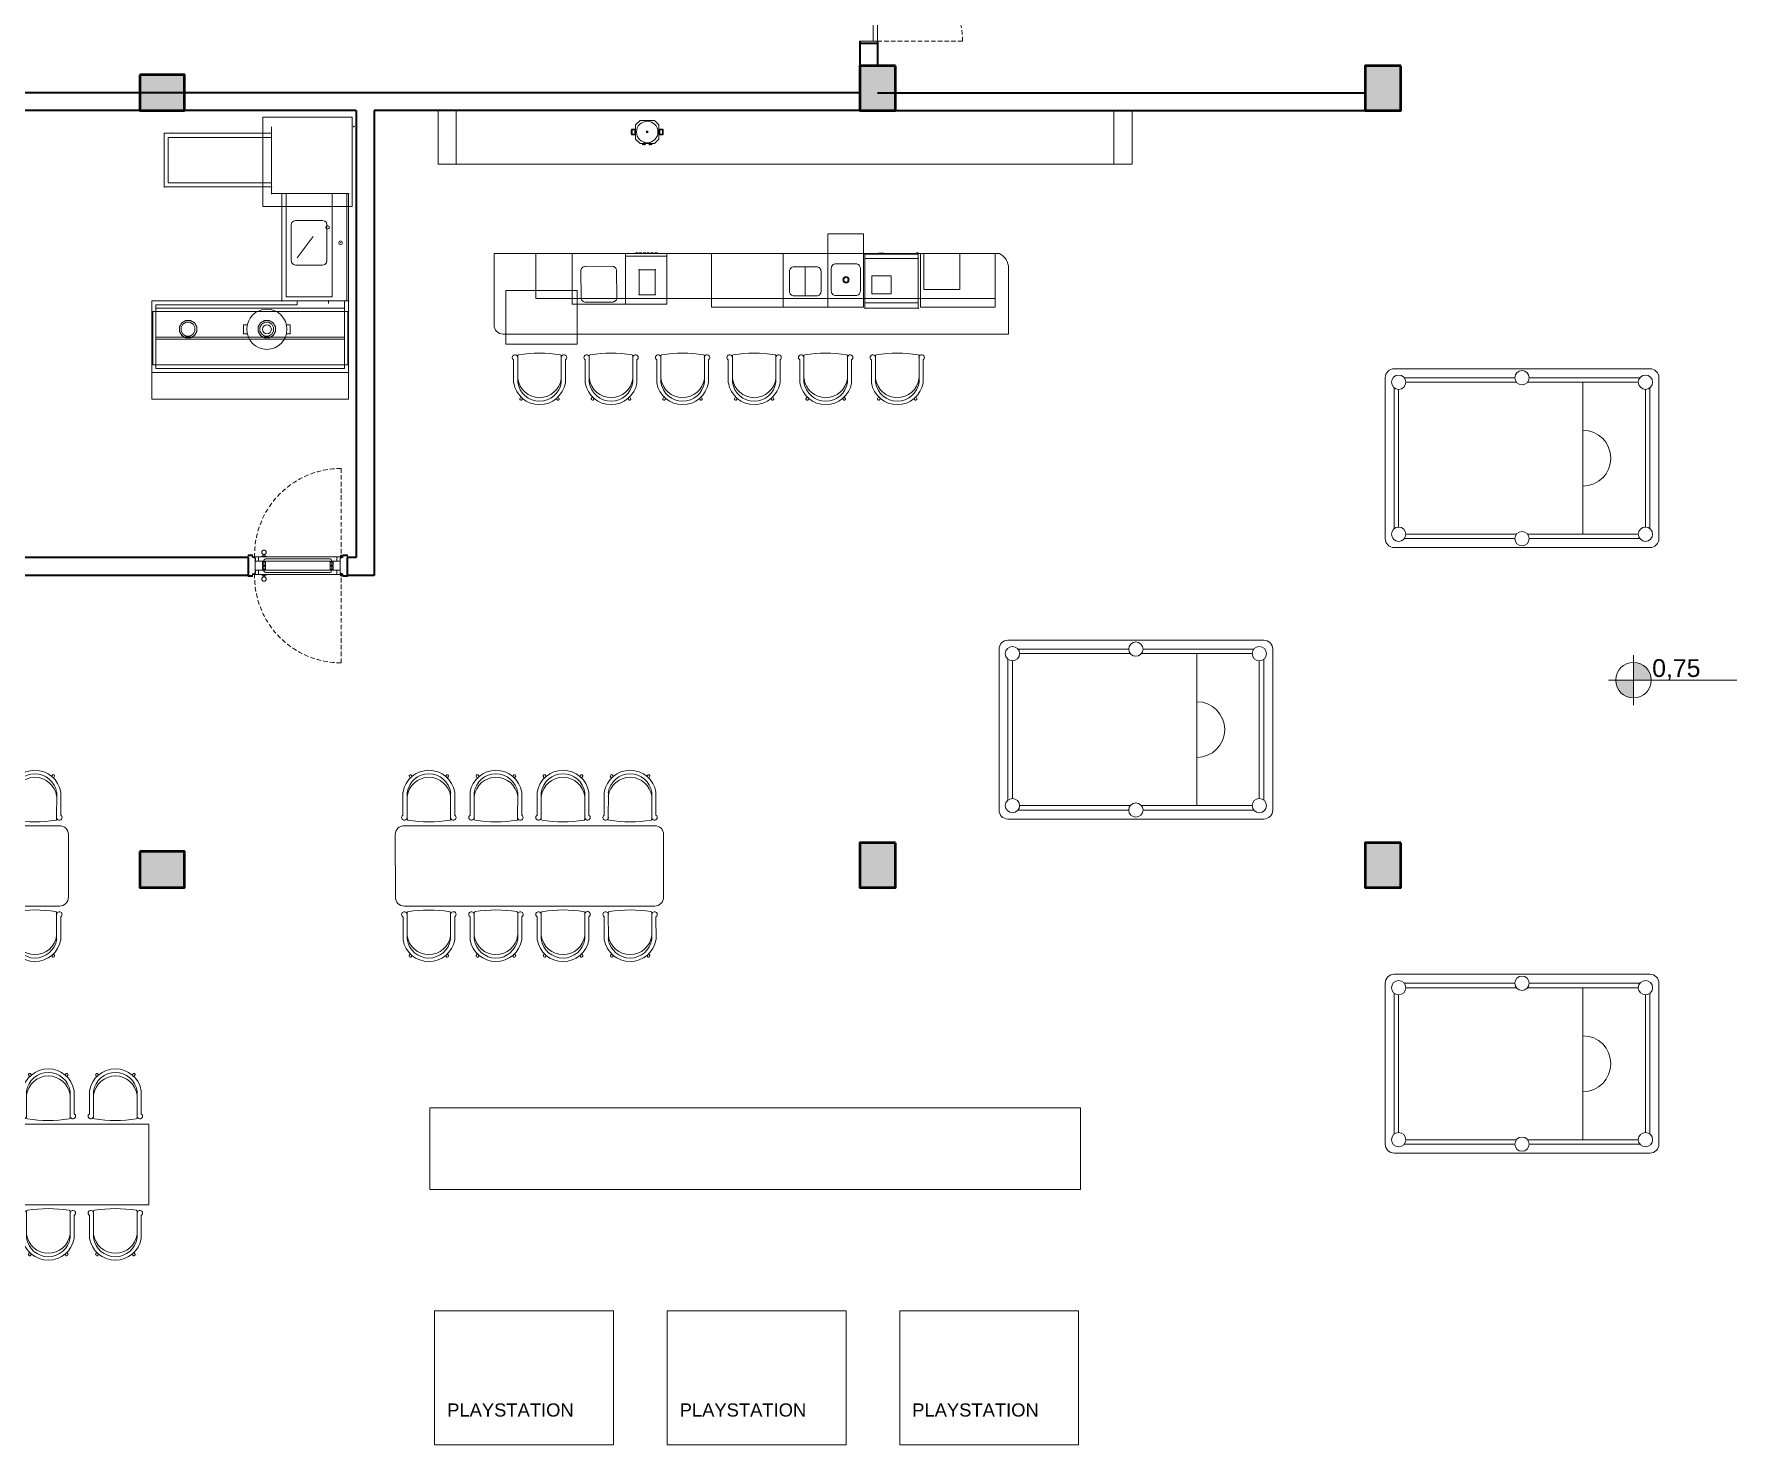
# Model space of a CAD drawing. Header units: millimetres. Extents: x -5316 to 10114, y -10026 to 11025.
# Drawn here: x 460 to 2364, y -1451 to 127 of the extents above; entities that cross this region are included whole.
import ezdxf

# ---------------------------------------------------------------- set-up
doc = ezdxf.new("R2010")
doc.units = ezdxf.units.MM
doc.linetypes.add('HIDDEN', pattern=[0.375, 0.25, -0.125])
doc.layers.add('200-InsPoint-3D', color=3, linetype='Continuous', plot=False)
for name, color, linetype, lineweight in [('DUVAR', 1, 'Continuous', 35), ('karl', 50, 'Continuous', 20), ('kolon', 5, 'Continuous', 53), ('KOT', 33, 'Continuous', 0), ('PL-KAPI', 43, 'Continuous', 13), ('tefrişler', 13, 'Continuous', 5)]:
    doc.layers.add(name, color=color, linetype=linetype, lineweight=lineweight)
doc.layers.add('kot yazıları', color=72, linetype='Continuous')
doc.styles.get("Standard").update_dxf_attribs({"font": 'arial.ttf'})

# ---------------------------------------------------------------- blocks, each defined once
blk = doc.blocks.new('kapı2')
at = {"layer": 'PL-KAPI'}
for p, q in [((45248.6, 82797.9), (45336.1, 82797.9)), ((45248.6, 82792.9), (45336.1, 82792.9)), ((45256.4, 82791.8), (45252.8, 82791.8)), ((45253.6, 82798.4), (45253.6, 82800.5)), ((45255.5, 82798.4), (45255.5, 82800.5)), ((45328.4, 82791.8), (45332, 82791.8))]:
    blk.add_line(p, q, dxfattribs=at)
at = {"layer": 'PL-KAPI', "color": 251, "linetype": 'HIDDEN', "ltscale": 20, "true_color": 0x505050}
blk.add_lwpolyline([(45244.1, 82797.9, -0.420196), (45340.8, 82896.6), (45340.8, 82797.9)], format="xyb", dxfattribs=at)
at = {"layer": 'PL-KAPI'}
for points in [[(45236.9, 82797.9), (45236.9, 82799.9), (45241.9, 82799.9), (45241.9, 82797.9), (45241.9, 82797.9), (45243.9, 82797.9), (45243.9, 82796.4), (45244.9, 82796.4), (45244.9, 82778.9), (45241.9, 82778.9), (45241.9, 82776.9), (45236.9, 82776.9), (45236.9, 82778.9)], [(45257.1, 82797.9), (45257.1, 82798.4), (45252.1, 82798.4), (45252.1, 82797.9)], [(45256.4, 82792.9), (45256.4, 82788.3), (45252.8, 82788.3), (45252.8, 82792.9)], [(45328.4, 82792.9), (45328.4, 82788.3), (45332, 82788.3), (45332, 82792.9)], [(45347.9, 82797.9), (45347.9, 82799.9), (45342.9, 82799.9), (45342.9, 82797.9), (45342.9, 82797.9), (45340.9, 82797.9), (45340.9, 82796.4), (45339.9, 82796.4), (45339.9, 82778.9), (45342.9, 82778.9), (45342.9, 82776.9), (45347.9, 82776.9), (45347.9, 82778.9)], [(45256.4, 82788.3), (45256.4, 82782.9), (45328.4, 82782.9), (45328.4, 82788.3)]]:
    blk.add_lwpolyline(points, dxfattribs=at)
for points in [[(45244.1, 82797.9), (45248.6, 82797.9), (45248.6, 82792.9), (45245.1, 82792.9), (45245.1, 82796.4), (45244.1, 82796.4)], [(45340.7, 82797.9), (45336.1, 82797.9), (45336.1, 82792.9), (45339.7, 82792.9), (45339.7, 82796.4), (45340.7, 82796.4)]]:
    blk.add_lwpolyline(points, close=True, dxfattribs=at)
blk.add_lwpolyline([(45254.4, 82788.3), (45254.4, 82782.4, 0.414214), (45256.4, 82780.4), (45328.4, 82780.4, 0.414214), (45330.4, 82782.4), (45330.4, 82788.3)], format="xyb", dxfattribs=at)
for centre, radius in [((45254.6, 82802.8), 2.5), ((45340.8, 82798.8), 0.75)]:
    blk.add_circle(centre, radius, dxfattribs=at)
blk = doc.blocks.new('w3r32r-flat-1')
at = {"layer": 'tefrişler'}
for p, q in [((43387.2, 79773.7), (43387.2, 79748)), ((43391.8, 79778.4), (43391.8, 79748.5)), ((43440.5, 79778.4), (43440.5, 79748.5)), ((43445.1, 79773.7), (43445.1, 79748)), ((43395.3, 79732.2), (43394.1, 79730.2)), ((43396.1, 79728.6), (43397.4, 79730.3)), ((43436.3, 79728.6), (43434.9, 79730.3)), ((43437, 79732.2), (43438.2, 79730.2))]:
    blk.add_line(p, q, dxfattribs=at)
for centre, radius, start, end in [((43388.8, 79776.3), 3.06, 0, 239.2929), ((43392.8, 79778.4), 1, 90, 180), ((43416.2, 79637.6), 143.7, 80.6613, 99.3387), ((43439.5, 79778.4), 1, 0, 90), ((43443.5, 79776.3), 3.06, 300.7071, 180), ((43416.2, 79752.9), 29.3, 189.6207, 350.3793), ((43416.2, 79755.9), 24.5, 187.5642, 352.4358), ((43416.2, 79752.1), 24.6, 188.4522, 351.5478), ((43395.5, 79730), 1.49, 171.6625, 290.1786), ((43436.8, 79730), 1.49, 249.8214, 8.3375)]:
    blk.add_arc(centre, radius, start, end, dxfattribs=at)
blk = doc.blocks.new('w3r32r-flat-2')
at = {"layer": 'tefrişler'}
for p, q in [((43387.2, 79773.7), (43387.2, 79748)), ((43391.8, 79778.4), (43391.8, 79748.5)), ((43440.5, 79778.4), (43440.5, 79748.5)), ((43445.1, 79773.7), (43445.1, 79748)), ((43395.3, 79732.2), (43394.1, 79730.2)), ((43396.1, 79728.6), (43397.4, 79730.3)), ((43436.3, 79728.6), (43434.9, 79730.3)), ((43437, 79732.2), (43438.2, 79730.2))]:
    blk.add_line(p, q, dxfattribs=at)
for centre, radius, start, end in [((43388.8, 79776.3), 3.06, 0, 239.2929), ((43392.8, 79778.4), 1, 90, 180), ((43416.2, 79637.6), 143.7, 80.6613, 99.3387), ((43439.5, 79778.4), 1, 0, 90), ((43443.5, 79776.3), 3.06, 300.7071, 180), ((43416.2, 79752.9), 29.3, 189.6207, 350.3793), ((43416.2, 79755.9), 24.5, 187.5642, 352.4358), ((43416.2, 79752.1), 24.6, 188.4522, 351.5478), ((43395.5, 79730), 1.49, 171.6625, 290.1786), ((43436.8, 79730), 1.49, 249.8214, 8.3375)]:
    blk.add_arc(centre, radius, start, end, dxfattribs=at)
blk = doc.blocks.new('w3r32r-flat-3')
at = {"layer": 'tefrişler'}
for p, q in [((43387.2, 79773.7), (43387.2, 79748)), ((43391.8, 79778.4), (43391.8, 79748.5)), ((43440.5, 79778.4), (43440.5, 79748.5)), ((43445.1, 79773.7), (43445.1, 79748)), ((43395.3, 79732.2), (43394.1, 79730.2)), ((43396.1, 79728.6), (43397.4, 79730.3)), ((43436.3, 79728.6), (43434.9, 79730.3)), ((43437, 79732.2), (43438.2, 79730.2))]:
    blk.add_line(p, q, dxfattribs=at)
for centre, radius, start, end in [((43388.8, 79776.3), 3.06, 0, 239.2929), ((43392.8, 79778.4), 1, 90, 180), ((43416.2, 79637.6), 143.7, 80.6613, 99.3387), ((43439.5, 79778.4), 1, 0, 90), ((43443.5, 79776.3), 3.06, 300.7071, 180), ((43416.2, 79752.9), 29.3, 189.6207, 350.3793), ((43416.2, 79755.9), 24.5, 187.5642, 352.4358), ((43416.2, 79752.1), 24.6, 188.4522, 351.5478), ((43395.5, 79730), 1.49, 171.6625, 290.1786), ((43436.8, 79730), 1.49, 249.8214, 8.3375)]:
    blk.add_arc(centre, radius, start, end, dxfattribs=at)
blk = doc.blocks.new('w3r32r-flat-4')
at = {"layer": 'tefrişler'}
for p, q in [((43387.2, 79773.7), (43387.2, 79748)), ((43391.8, 79778.4), (43391.8, 79748.5)), ((43440.5, 79778.4), (43440.5, 79748.5)), ((43445.1, 79773.7), (43445.1, 79748)), ((43395.3, 79732.2), (43394.1, 79730.2)), ((43396.1, 79728.6), (43397.4, 79730.3)), ((43436.3, 79728.6), (43434.9, 79730.3)), ((43437, 79732.2), (43438.2, 79730.2))]:
    blk.add_line(p, q, dxfattribs=at)
for centre, radius, start, end in [((43388.8, 79776.3), 3.06, 0, 239.2929), ((43392.8, 79778.4), 1, 90, 180), ((43416.2, 79637.6), 143.7, 80.6613, 99.3387), ((43439.5, 79778.4), 1, 0, 90), ((43443.5, 79776.3), 3.06, 300.7071, 180), ((43416.2, 79752.9), 29.3, 189.6207, 350.3793), ((43416.2, 79755.9), 24.5, 187.5642, 352.4358), ((43416.2, 79752.1), 24.6, 188.4522, 351.5478), ((43395.5, 79730), 1.49, 171.6625, 290.1786), ((43436.8, 79730), 1.49, 249.8214, 8.3375)]:
    blk.add_arc(centre, radius, start, end, dxfattribs=at)
blk = doc.blocks.new('w3r32r-flat-5')
at = {"layer": 'tefrişler'}
for p, q in [((43387.2, 79773.7), (43387.2, 79748)), ((43391.8, 79778.4), (43391.8, 79748.5)), ((43440.5, 79778.4), (43440.5, 79748.5)), ((43445.1, 79773.7), (43445.1, 79748)), ((43395.3, 79732.2), (43394.1, 79730.2)), ((43396.1, 79728.6), (43397.4, 79730.3)), ((43436.3, 79728.6), (43434.9, 79730.3)), ((43437, 79732.2), (43438.2, 79730.2))]:
    blk.add_line(p, q, dxfattribs=at)
for centre, radius, start, end in [((43388.8, 79776.3), 3.06, 0, 239.2929), ((43392.8, 79778.4), 1, 90, 180), ((43416.2, 79637.6), 143.7, 80.6613, 99.3387), ((43439.5, 79778.4), 1, 0, 90), ((43443.5, 79776.3), 3.06, 300.7071, 180), ((43416.2, 79752.9), 29.3, 189.6207, 350.3793), ((43416.2, 79755.9), 24.5, 187.5642, 352.4358), ((43416.2, 79752.1), 24.6, 188.4522, 351.5478), ((43395.5, 79730), 1.49, 171.6625, 290.1786), ((43436.8, 79730), 1.49, 249.8214, 8.3375)]:
    blk.add_arc(centre, radius, start, end, dxfattribs=at)
blk = doc.blocks.new('wg-flat-1')
at = {"layer": 'tefrişler'}
for p, q in [((43467.2, 79773.7), (43467.2, 79748)), ((43471.8, 79778.4), (43471.8, 79748.5)), ((43520.5, 79778.4), (43520.5, 79748.5)), ((43525.1, 79773.7), (43525.1, 79748)), ((43475.3, 79732.2), (43474.1, 79730.2)), ((43476.1, 79728.6), (43477.4, 79730.3)), ((43516.3, 79728.6), (43514.9, 79730.3)), ((43517, 79732.2), (43518.2, 79730.2))]:
    blk.add_line(p, q, dxfattribs=at)
for centre, radius, start, end in [((43468.8, 79776.3), 3.06, 0, 239.2929), ((43472.8, 79778.4), 1, 90, 180), ((43496.2, 79637.6), 143.7, 80.6613, 99.3387), ((43519.5, 79778.4), 1, 0, 90), ((43523.5, 79776.3), 3.06, 300.7071, 180), ((43496.2, 79752.9), 29.3, 189.6207, 350.3793), ((43496.2, 79755.9), 24.5, 187.5642, 352.4358), ((43496.2, 79752.1), 24.6, 188.4522, 351.5478), ((43475.5, 79730), 1.49, 171.6625, 290.1786), ((43516.8, 79730), 1.49, 249.8214, 8.3375)]:
    blk.add_arc(centre, radius, start, end, dxfattribs=at)
blk = doc.blocks.new('WEAFWF-flat-1')
at = {"layer": 'tefrişler'}
for p, q in [((43852, 79886.9), (43792.5, 79886.9)), ((43813.5, 79893), (43807.5, 79893)), ((43807.5, 79893), (43807.5, 79893)), ((43807.5, 79893), (43813.5, 79893)), ((43813.5, 79893), (43813.5, 79893)), ((43852, 79893.5), (43850, 79893.5)), ((43850, 79893.5), (43850, 79893.5)), ((43850, 79893.5), (43852, 79893.5)), ((43852, 79893.5), (43852, 79891.9)), ((43852, 79891.9), (43852, 79893.5)), ((43852, 79893.5), (43852, 79893.5)), ((43852, 79893.5), (43852, 79893.5)), ((43852, 79891.9), (43852, 79891.9))]:
    blk.add_line(p, q, dxfattribs=at)
for points in [[(43852, 79892.5), (43792.5, 79892.5), (43792.5, 79831.5), (43852, 79831.5)], [(43845.2, 79891.9), (43845.2, 79891.9), (43799.2, 79891.9), (43799.2, 79891.9)], [(43845.2, 79891.9), (43845.2, 79891.9), (43799.2, 79891.9), (43799.2, 79891.9)], [(43845.2, 79891.9), (43845.2, 79891.9), (43799.2, 79891.9), (43799.2, 79891.9)]]:
    blk.add_lwpolyline(points, close=True, dxfattribs=at)
for p in [(43792.5, 79892.5), (43852, 79892.5), (43792.5, 79831.5), (43852, 79831.5)]:
    blk.add_point(p, dxfattribs=at)
at = {"layer": 'tefrişler', "flags": 9}
blk.add_attdef('DISTANG', (43852, 79831.5), '', height=0.1, rotation=180, dxfattribs=at)
at = {"layer": 'tefrişler'}
mesh = blk.add_polymesh((6, 3), dxfattribs=at)
for k, corner in enumerate([(43792.5, 79892.5), (43792.5, 79892.5), (43792.5, 79892.5), (43852, 79892.5), (43852, 79892.5), (43852, 79892.5), (43852, 79831.5), (43852, 79831.5), (43852, 79892.5), (43792.5, 79831.5), (43792.5, 79831.5), (43792.5, 79892.5), (43792.5, 79831.5), (43792.5, 79831.5), (43792.5, 79892.5), (43852, 79831.5), (43852, 79831.5), (43852, 79892.5)]):
    mesh.set_mesh_vertex(divmod(k, 3), corner)
mesh = blk.add_polymesh((6, 3), dxfattribs=at)
for k, corner in enumerate([(43792.5, 79891.9), (43792.5, 79891.9), (43792.5, 79891.9), (43852, 79891.9), (43852, 79891.9), (43852, 79891.9), (43852, 79886.9), (43852, 79886.9), (43852, 79891.9), (43792.5, 79886.9), (43792.5, 79886.9), (43792.5, 79891.9), (43792.5, 79886.9), (43792.5, 79886.9), (43792.5, 79891.9), (43852, 79886.9), (43852, 79886.9), (43852, 79891.9)]):
    mesh.set_mesh_vertex(divmod(k, 3), corner)
mesh = blk.add_polymesh((6, 3), dxfattribs=at)
for k, corner in enumerate([(43792.5, 79891.9), (43792.5, 79891.9), (43792.5, 79891.9), (43852, 79891.9), (43852, 79891.9), (43852, 79891.9), (43852, 79886.9), (43852, 79886.9), (43852, 79891.9), (43792.5, 79886.9), (43792.5, 79886.9), (43792.5, 79891.9), (43792.5, 79886.9), (43792.5, 79886.9), (43792.5, 79891.9), (43852, 79886.9), (43852, 79886.9), (43852, 79891.9)]):
    mesh.set_mesh_vertex(divmod(k, 3), corner)
mesh = blk.add_polymesh((6, 3), dxfattribs=at)
for k, corner in enumerate([(43792.5, 79886.9), (43792.5, 79886.9), (43792.5, 79886.9), (43852, 79886.9), (43852, 79886.9), (43852, 79886.9), (43852, 79837.5), (43852, 79837.5), (43852, 79886.9), (43792.5, 79837.5), (43792.5, 79837.5), (43792.5, 79886.9), (43792.5, 79837.5), (43792.5, 79837.5), (43792.5, 79886.9), (43852, 79837.5), (43852, 79837.5), (43852, 79886.9)]):
    mesh.set_mesh_vertex(divmod(k, 3), corner)
blk = doc.blocks.new('WEG5R3-flat-1')
at = {"layer": 'tefrişler'}
for p, q in [((42967.8, 79892.5), (42967.8, 79892.5)), ((42967.8, 79892.5), (42967.8, 79892.5)), ((42967.8, 79892.5), (43013.8, 79892.5)), ((42967.8, 79892.5), (43013.8, 79892.5)), ((43013.8, 79892.5), (42967.8, 79892.5)), ((42967.8, 79892.5), (42967.8, 79836)), ((43013.8, 79889.5), (42967.8, 79889.5)), ((42981.8, 79893.5), (42978.8, 79893.5)), ((42981.8, 79892.5), (42978.8, 79892.5)), ((42986, 79893.5), (42983, 79893.5)), ((42986, 79892.5), (42983, 79892.5)), ((42990.4, 79893.5), (42987.4, 79893.5)), ((42990.4, 79892.5), (42987.4, 79892.5)), ((42994.6, 79893.5), (42991.6, 79893.5)), ((42994.6, 79892.5), (42991.6, 79892.5)), ((42998.9, 79893.5), (42995.9, 79893.5)), ((42998.9, 79892.5), (42995.9, 79892.5)), ((43003.5, 79893.5), (43000.5, 79893.5)), ((43003.5, 79892.5), (43000.5, 79892.5)), ((43002.4, 79892.5), (43002.4, 79892.5)), ((43013.8, 79836), (43013.8, 79892.5)), ((42967.8, 79836), (43013.8, 79836))]:
    blk.add_line(p, q, dxfattribs=at)
at = {"layer": 'tefrişler', "extrusion": (3.84904e-12, 1, -2e-16)}
for p, q in [((43009.3, 79892.5), (43009.3, 79892.5)), ((43013.8, 79892.5), (43013.8, 79892.5))]:
    blk.add_line(p, q, dxfattribs=at)
at = {"layer": 'tefrişler'}
for points in [[(42967.8, 79836), (42967.8, 79836), (43013.8, 79836), (43013.8, 79836), (43013.8, 79836), (43013.8, 79892.5), (42967.8, 79892.5), (42967.8, 79836)], [(43013.8, 79836), (42967.8, 79836), (42967.8, 79892.5), (43013.8, 79892.5)], [(43013.8, 79892.5), (42967.8, 79892.5), (42967.8, 79892.5)], [(43009.3, 79892.5), (42995.5, 79892.5), (42995.5, 79892.5)]]:
    blk.add_lwpolyline(points, close=True, dxfattribs=at)
for p in [(42967.8, 79892.5), (43013.8, 79892.5), (42967.8, 79836), (43013.8, 79836), (43013.8, 79836)]:
    blk.add_point(p, dxfattribs=at)
at = {"layer": 'tefrişler', "flags": 9}
blk.add_attdef('DISTANG', (43013.8, 79836), '', height=0.1, rotation=180, dxfattribs=at)
blk = doc.blocks.new('A$C62834C50-flat-1')
at = {"layer": 'tefrişler'}
h = blk.add_hatch(color=256, dxfattribs=at)
edge = h.paths.add_edge_path()
edge.add_arc((31.4, 16.9), 1.06, 0, 360)
for p, q in [((23.4, 29.9, -10.2), (18.4, 24.9, -10.2)), ((18.4, 24.9, -10.2), (18.4, 8.9, -10.2)), ((39.4, 29.9, -10.2), (23.4, 29.9, -10.2)), ((44.4, 24.9, -10.2), (39.4, 29.9, -10.2)), ((44.4, 8.9, -10.2), (44.4, 24.9, -10.2)), ((18.4, 8.9, -10.2), (23.4, 3.9, -10.2)), ((23.4, 3.9, -10.2), (28, 3.9, -10.2)), ((34.8, 3.9, -10.2), (39.4, 3.9, -10.2)), ((39.4, 3.9, -10.2), (44.4, 8.9, -10.2))]:
    blk.add_line(p, q, dxfattribs=at)
at = {"layer": 'tefrişler', "elevation": -10.2}
for points in [[(13.7, 13.6), (18.4, 13.6), (18.4, 20.2), (13.7, 20.2)], [(14.5, 14.6), (17.4, 14.6), (17.4, 19.2), (14.5, 19.2)], [(49, 13.6), (44.4, 13.6), (44.4, 20.2), (49, 20.2)], [(48.2, 14.6), (45.4, 14.6), (45.4, 19.2), (48.2, 19.2)], [(28, 5.4), (28, 3.6)], [(28, 2.5), (29.1, 2.5), (29.1, 5.2)], [(28, 2.9), (28, 2.5)], [(29.1, 3.9), (33.7, 3.9)], [(34.8, 2.5), (33.7, 2.5), (33.7, 5.2)], [(34.8, 5.4), (34.8, 3.6)], [(34.8, 2.9), (34.8, 2.5)]]:
    blk.add_lwpolyline(points, dxfattribs=at)
for points in [[(26, 2.7), (28.7, 2.9), (28.7, 3.5), (26, 3.8)], [(36.7, 2.7), (34, 2.9), (34, 3.5), (36.7, 3.8)]]:
    blk.add_lwpolyline(points, close=True, dxfattribs=at)
at = {"layer": 'tefrişler'}
for radius in [12, 1.06]:
    blk.add_circle((31.4, 16.9, -10.2), radius, dxfattribs=at)
for centre, radius, start, end in [((29.4, 16.9, -10.2), 16, 168.1479, 191.8521), ((29.4, 16.9, -10.2), 15, 171.2333, 188.7667), ((33.4, 16.9, -10.2), 15, 351.2333, 8.7667), ((33.4, 16.9, -10.2), 16, 348.1479, 11.8521)]:
    blk.add_arc(centre, radius, start, end, dxfattribs=at)
blk = doc.blocks.new('masa1')
at = {"layer": 'tefrişler'}
for p, q in [((43533.5, 81991.4), (43534.5, 81989.5)), ((43515.6, 81949.1), (43520.9, 81974.3)), ((43519.2, 81943.6), (43525.3, 81972.8)), ((43532, 81988), (43531.2, 81990.2)), ((43572.9, 81983.1), (43571.2, 81981.8)), ((43572.9, 81979.4), (43574.5, 81981.1)), ((43605.4, 81972.5), (43604.6, 81974.8)), ((43606.9, 81975.9), (43607.9, 81974)), ((43566.7, 81933.6), (43572.9, 81962.8)), ((43572.2, 81937.1), (43577.5, 81962.3)), ((43589, 81933.6), (43594.3, 81958.8)), ((43592.5, 81928.1), (43598.7, 81957.3)), ((43646.3, 81967.6), (43644.6, 81966.3)), ((43646.2, 81964), (43647.9, 81965.6)), ((43678.8, 81957.1), (43678, 81959.3)), ((43680.3, 81960.5), (43681.3, 81958.6)), ((43640.1, 81918.1), (43646.3, 81947.3)), ((43645.6, 81921.7), (43650.9, 81946.9)), ((43662.4, 81918.2), (43667.7, 81943.3)), ((43665.9, 81912.7), (43672.1, 81941.9)), ((43719.6, 81952.2), (43718, 81950.8)), ((43719.6, 81948.5), (43721.3, 81950.2)), ((43752.2, 81941.6), (43751.4, 81943.8)), ((43753.7, 81945), (43754.7, 81943.1)), ((43793, 81936.7), (43791.3, 81935.4)), ((43793, 81933), (43794.6, 81934.7)), ((43713.5, 81902.7), (43719.7, 81931.9)), ((43719, 81906.2), (43724.3, 81931.4)), ((43735.8, 81902.7), (43741.1, 81927.9)), ((43739.3, 81897.2), (43745.5, 81926.4)), ((43786.9, 81887.2), (43793.1, 81916.4)), ((43792.4, 81890.8), (43797.7, 81916)), ((43497.6, 81841.4), (43491.5, 81812.2)), ((43492.2, 81837.8), (43486.9, 81812.6)), ((43545.2, 81831.4), (43539.1, 81802.2)), ((43548.8, 81825.9), (43543.5, 81800.7)), ((43565.6, 81822.3), (43560.2, 81797.2)), ((43571, 81825.9), (43564.9, 81796.7)), ((43618.6, 81815.9), (43612.5, 81786.7)), ((43622.2, 81810.4), (43616.9, 81785.2)), ((43638.9, 81806.9), (43633.6, 81781.7)), ((43644.4, 81810.5), (43638.3, 81781.3)), ((43491.5, 81795.5), (43489.9, 81793.8)), ((43491.5, 81791.8), (43493.2, 81793.2)), ((43530.8, 81783.6), (43529.8, 81785.5)), ((43532.3, 81786.9), (43533.1, 81784.7)), ((43692, 81800.5), (43685.8, 81771.3)), ((43695.6, 81795), (43690.3, 81769.8)), ((43712.3, 81791.4), (43707, 81766.2)), ((43717.8, 81795), (43711.7, 81765.8)), ((43765.4, 81785), (43759.2, 81755.8)), ((43564.9, 81780.1), (43563.3, 81778.4)), ((43564.9, 81776.4), (43566.6, 81777.7)), ((43604.2, 81768.1), (43603.2, 81770)), ((43605.7, 81771.5), (43606.5, 81769.3)), ((43638.3, 81764.6), (43636.7, 81762.9)), ((43769, 81779.5), (43763.7, 81754.3)), ((43638.3, 81760.9), (43640, 81762.3)), ((43677.6, 81752.7), (43676.6, 81754.6)), ((43679.1, 81756), (43679.9, 81753.8)), ((43711.7, 81749.2), (43710.1, 81747.5)), ((43711.7, 81745.5), (43713.4, 81746.8)), ((43751, 81737.2), (43750, 81739.1)), ((43752.5, 81740.6), (43753.3, 81738.4))]:
    blk.add_line(p, q, dxfattribs=at)
blk.add_lwpolyline([(43496, 81849.1), (43770, 81791.4, 0.414214), (43781.8, 81799.1), (43796.3, 81867.6, 0.414214), (43788.5, 81879.5), (43514.5, 81937.2, 0.414214), (43502.7, 81929.4), (43488.3, 81860.9, 0.414214)], format="xyb", close=True, dxfattribs=at)
for centre, radius, start, end in [((43548.2, 81963.5), 29.3, 357.7298, 158.4885), ((43532.7, 81990.1), 1.49, 57.9306, 176.4467), ((43547.6, 81960.5), 24.5, 355.6734, 160.5449), ((43548.4, 81964.2), 24.6, 356.5614, 159.6569), ((43573.1, 81981.6), 1.49, 339.7716, 98.2877), ((43621.6, 81948), 29.3, 357.7298, 158.4885), ((43621.7, 81948.8), 24.6, 356.5614, 159.6569), ((43606.1, 81974.7), 1.49, 57.9306, 176.4467), ((43621, 81945.1), 24.5, 355.6734, 160.5449), ((43646.5, 81966.2), 1.49, 339.7716, 98.2877), ((43695, 81932.6), 29.3, 357.7298, 158.4885), ((43694.4, 81929.6), 24.5, 355.6734, 160.5449), ((43695.1, 81933.3), 24.6, 356.5614, 159.6569), ((43679.5, 81959.2), 1.49, 57.9306, 176.4467), ((43516.6, 81946.2), 3.06, 108.8162, 348.1092), ((43520.1, 81943.4), 1, 168.1092, 258.1092), ((43571.9, 82076.3), 143.7, 248.7705, 267.4478), ((43570.1, 81934.9), 3.06, 168.1092, 47.4021), ((43719.9, 81950.7), 1.49, 339.7716, 98.2877), ((43768.4, 81917.1), 29.3, 357.7298, 158.4885), ((43767.7, 81914.2), 24.5, 355.6734, 160.5449), ((43768.5, 81917.9), 24.6, 356.5614, 159.6569), ((43752.9, 81943.8), 1.49, 57.9306, 176.4467), ((43793.2, 81935.3), 1.49, 339.7716, 98.2877), ((43565.8, 81933.8), 1, 258.1092, 348.1092), ((43590, 81930.7), 3.06, 108.8162, 348.1092), ((43593.5, 81927.9), 1, 168.1092, 258.1092), ((43645.3, 82060.8), 143.7, 248.7705, 267.4478), ((43639.1, 81918.3), 1, 258.1092, 348.1092), ((43643.5, 81919.4), 3.06, 168.1092, 47.4021), ((43663.4, 81915.3), 3.06, 108.8162, 348.1092), ((43666.9, 81912.5), 1, 168.1092, 258.1092), ((43718.7, 82045.4), 143.7, 248.7705, 267.4478), ((43712.5, 81902.9), 1, 258.1092, 348.1092), ((43716.9, 81904), 3.06, 168.1092, 47.4021), ((43736.8, 81899.8), 3.06, 108.8162, 348.1092), ((43740.3, 81897), 1, 168.1092, 258.1092), ((43792.1, 82029.9), 143.7, 248.7705, 267.4478), ((43785.9, 81887.4), 1, 258.1092, 348.1092), ((43790.3, 81888.5), 3.06, 168.1092, 47.4021), ((43494.2, 81840), 3.06, 348.1092, 227.4021), ((43498.6, 81841.2), 1, 78.1092, 168.1092), ((43492.4, 81698.6), 143.7, 68.7705, 87.4478), ((43544.2, 81831.6), 1, 348.1092, 78.1092), ((43547.8, 81828.8), 3.06, 288.8162, 168.1092), ((43567.6, 81824.6), 3.06, 348.1092, 227.4021), ((43572, 81825.7), 1, 78.1092, 168.1092), ((43565.8, 81683.2), 143.7, 68.7705, 87.4478), ((43516.2, 81811.4), 29.3, 177.7298, 338.4885), ((43516, 81810.7), 24.6, 176.5614, 339.6569), ((43516.8, 81814.4), 24.5, 175.6734, 340.5449), ((43590.2, 81799), 24.5, 175.6734, 340.5449), ((43617.6, 81816.1), 1, 348.1092, 78.1092), ((43621.2, 81813.3), 3.06, 288.8162, 168.1092), ((43641, 81809.1), 3.06, 348.1092, 227.4021), ((43645.4, 81810.3), 1, 78.1092, 168.1092), ((43639.2, 81667.7), 143.7, 68.7705, 87.4478), ((43691, 81800.7), 1, 348.1092, 78.1092), ((43694.6, 81797.9), 3.06, 288.8162, 168.1092), ((43491.3, 81793.3), 1.49, 159.7716, 278.2877), ((43531.6, 81784.8), 1.49, 237.9306, 356.4467), ((43589.6, 81796), 29.3, 177.7298, 338.4885), ((43589.4, 81795.2), 24.6, 176.5614, 339.6569), ((43663, 81780.5), 29.3, 177.7298, 338.4885), ((43663.6, 81783.5), 24.5, 175.6734, 340.5449), ((43714.4, 81793.7), 3.06, 348.1092, 227.4021), ((43718.8, 81794.8), 1, 78.1092, 168.1092), ((43712.6, 81652.3), 143.7, 68.7705, 87.4478), ((43764.4, 81785.2), 1, 348.1092, 78.1092), ((43768, 81782.4), 3.06, 288.8162, 168.1092), ((43564.7, 81777.9), 1.49, 159.7716, 278.2877), ((43605, 81769.4), 1.49, 237.9306, 356.4467), ((43638.1, 81762.4), 1.49, 159.7716, 278.2877), ((43662.8, 81779.8), 24.6, 176.5614, 339.6569), ((43736.4, 81765.1), 29.3, 177.7298, 338.4885), ((43736.2, 81764.3), 24.6, 176.5614, 339.6569), ((43737, 81768.1), 24.5, 175.6734, 340.5449), ((43678.4, 81753.9), 1.49, 237.9306, 356.4467), ((43711.5, 81747), 1.49, 159.7716, 278.2877), ((43751.8, 81738.5), 1.49, 237.9306, 356.4467)]:
    blk.add_arc(centre, radius, start, end, dxfattribs=at)
blk = doc.blocks.new('masa2')
at = {"layer": 'tefrişler'}
for p, q in [((43537.6, 81633.1), (43539.3, 81631.7)), ((43541.2, 81633.9), (43539.2, 81635.1)), ((43582.7, 81641.9), (43557, 81641.9)), ((43587.3, 81637.3), (43557.5, 81637.3)), ((43691.8, 81637.3), (43721.6, 81637.3)), ((43696.4, 81641.9), (43722.2, 81641.9)), ((43737.9, 81633.9), (43739.9, 81635.1)), ((43741.5, 81633.1), (43739.8, 81631.7)), ((43537.6, 81592.9), (43539.3, 81594.3)), ((43541.2, 81592.2), (43539.2, 81590.9)), ((43737.9, 81592.2), (43739.9, 81590.9)), ((43741.5, 81592.9), (43739.8, 81594.3)), ((43582.7, 81584.1), (43557, 81584.1)), ((43587.3, 81588.7), (43557.5, 81588.7)), ((43691.8, 81588.7), (43721.6, 81588.7)), ((43696.4, 81584.1), (43722.2, 81584.1)), ((43537.6, 81558.1), (43539.3, 81556.7)), ((43541.2, 81558.9), (43539.2, 81560.1)), ((43582.7, 81566.9), (43557, 81566.9)), ((43587.3, 81562.3), (43557.5, 81562.3)), ((43691.8, 81562.3), (43721.6, 81562.3)), ((43696.4, 81566.9), (43722.2, 81566.9)), ((43737.9, 81558.9), (43739.9, 81560.1)), ((43741.5, 81558.1), (43739.8, 81556.7)), ((43537.6, 81517.9), (43539.3, 81519.3)), ((43541.2, 81517.2), (43539.2, 81515.9)), ((43737.9, 81517.2), (43739.9, 81515.9)), ((43741.5, 81517.9), (43739.8, 81519.3)), ((43582.7, 81509.1), (43557, 81509.1)), ((43587.3, 81513.7), (43557.5, 81513.7)), ((43691.8, 81513.7), (43721.6, 81513.7)), ((43696.4, 81509.1), (43722.2, 81509.1))]:
    blk.add_line(p, q, dxfattribs=at)
blk.add_lwpolyline([(43594.6, 81650.5), (43684.6, 81650.5), (43684.6, 81500.5), (43594.6, 81500.5)], close=True, dxfattribs=at)
for centre, radius, start, end in [((43561.9, 81613), 29.3, 99.6207, 260.3793), ((43561.1, 81613), 24.6, 98.4522, 261.5478), ((43539, 81633.6), 1.49, 81.6625, 200.1786), ((43564.9, 81613), 24.5, 97.5642, 262.4358), ((43585.3, 81640.4), 3.06, 270, 149.2929), ((43587.3, 81636.3), 1, 0, 90), ((43446.6, 81613), 143.7, 350.6613, 9.3387), ((43832.5, 81613), 143.7, 170.6613, 189.3387), ((43693.8, 81640.4), 3.06, 30.7071, 270), ((43691.8, 81636.3), 1, 90, 180), ((43714.2, 81613), 24.5, 277.5642, 82.4358), ((43718, 81613), 24.6, 278.4522, 81.5478), ((43717.3, 81613), 29.3, 279.6207, 80.3793), ((43740.1, 81633.6), 1.49, 339.8214, 98.3375), ((43539, 81592.4), 1.49, 159.8214, 278.3375), ((43740.1, 81592.4), 1.49, 261.6625, 20.1786), ((43585.3, 81585.6), 3.06, 210.7071, 90), ((43587.3, 81589.7), 1, 270, 0), ((43693.8, 81585.6), 3.06, 90, 329.2929), ((43691.8, 81589.7), 1, 180, 270), ((43561.9, 81538), 29.3, 99.6207, 260.3793), ((43561.1, 81538), 24.6, 98.4522, 261.5478), ((43539, 81558.6), 1.49, 81.6625, 200.1786), ((43564.9, 81538), 24.5, 97.5642, 262.4358), ((43585.3, 81565.4), 3.06, 270, 149.2929), ((43587.3, 81561.3), 1, 0, 90), ((43446.6, 81538), 143.7, 350.6613, 9.3387), ((43832.5, 81538), 143.7, 170.6613, 189.3387), ((43693.8, 81565.4), 3.06, 30.7071, 270), ((43691.8, 81561.3), 1, 90, 180), ((43714.2, 81538), 24.5, 277.5642, 82.4358), ((43718, 81538), 24.6, 278.4522, 81.5478), ((43717.3, 81538), 29.3, 279.6207, 80.3793), ((43740.1, 81558.6), 1.49, 339.8214, 98.3375), ((43539, 81517.4), 1.49, 159.8214, 278.3375), ((43740.1, 81517.4), 1.49, 261.6625, 20.1786), ((43585.3, 81510.6), 3.06, 210.7071, 90), ((43587.3, 81514.7), 1, 270, 0), ((43693.8, 81510.6), 3.06, 90, 329.2929), ((43691.8, 81514.7), 1, 180, 270)]:
    blk.add_arc(centre, radius, start, end, dxfattribs=at)
blk = doc.blocks.new('bilardo')
at = {"layer": 'tefrişler'}
for p, q in [((45139, 79467.4), (44853, 79467.4)), ((44843, 79457.4), (44843, 79277.4, 0)), ((44853, 79446.2), (44853, 79288.7, 0)), ((44858, 79444.4), (44858, 79290.4, 0)), ((44988, 79457.4), (44864.3, 79457.4)), ((44989.8, 79452.4), (44866, 79452.4)), ((45126, 79452.4), (45002.3, 79452.4)), ((45127.8, 79457.4), (45004, 79457.4)), ((45134, 79290.4, 0), (45134, 79444.4)), ((45139, 79288.7, 0), (45139, 79446.2)), ((45149, 79277.4, 0), (45149, 79457.4)), ((44864.3, 79277.4, 0), (44988, 79277.4, 0)), ((44866, 79282.4, 0), (44989.8, 79282.4, 0)), ((45002.3, 79282.4, 0), (45126, 79282.4, 0)), ((45004, 79277.4, 0), (45127.8, 79277.4, 0)), ((44853, 79267.4, 0), (45139, 79267.4, 0))]:
    blk.add_line(p, q, dxfattribs=at)
at = {"layer": 'tefrişler', "elevation": 0}
blk.add_lwpolyline([(45064.1, 79452.4), (45064.1, 79282.4)], dxfattribs=at)
at = {"layer": 'tefrişler'}
for centre in [(44858, 79452.4, 0), (44996, 79457.4, 0), (45134, 79452.4, 0), (44858, 79282.4, 0), (45134, 79282.4, 0), (44996, 79277.4, 0)]:
    blk.add_circle(centre, 8, dxfattribs=at)
for centre, radius, start, end in [((44853, 79457.4, 0), 10, 90, 180), ((45139, 79457.4, 0), 10, 0, 90), ((45064.1, 79367.4, 0), 31.2, 270, 90), ((44853, 79277.4, 0), 10, 180, 270), ((45139, 79277.4, 0), 10, 270, 0)]:
    blk.add_arc(centre, radius, start, end, dxfattribs=at)
blk = doc.blocks.new('kapı-flat-1')
at = {"layer": 'PL-KAPI'}
for p, q in [((44285.1, 82186.7), (44285.1, 81996.7)), ((44290.1, 82186.7), (44290.1, 81996.7)), ((44290.1, 82091.7), (44285.1, 82091.7))]:
    blk.add_line(p, q, dxfattribs=at)
for points in [[(44290.1, 82189.2), (44290.1, 82186.7), (44270.1, 82186.7), (44270.1, 82189.2)], [(44290.1, 81996.7), (44290.1, 81994.2), (44270.1, 81994.2), (44270.1, 81996.7)]]:
    blk.add_lwpolyline(points, close=True, dxfattribs=at)
at = {"layer": 'PL-KAPI', "linetype": 'HIDDEN', "ltscale": 20}
for points in [[(44290.1, 82091.7, 0.414214), (44385.1, 82186.7), (44290.1, 82186.7)], [(44290.1, 82091.7, -0.414214), (44385.1, 81996.7), (44290.1, 81996.7)]]:
    blk.add_lwpolyline(points, format="xyb", dxfattribs=at)

msp = doc.modelspace()

# ---------------------------------------------------------------- hatches: boundary and pattern name
at = {"layer": 'karl'}
h = msp.add_hatch(color=7, dxfattribs=at)
h.dxf.hatch_style = 1
h.paths.add_polyline_path([(2268.5, -595.9, 0.414214), (2248.6, -576), (2248.6, -595.9)])
h.paths.add_polyline_path([(2248.6, -595.9), (2228.7, -595.9, 0.414214), (2248.6, -615.8)])
at = {"layer": 'kolon'}
for points in [[(578.3, 41.2), (628.3, 41.2), (628.3, 81.2), (578.3, 81.2)], [(1383.4, 91.2), (1383.4, 41.2), (1423.4, 41.2), (1423.4, 91.2)], [(1948.4, 91.2), (1948.4, 41.2), (1988.4, 41.2), (1988.4, 91.2)], [(1383.4, -777.7), (1383.4, -827.7), (1423.4, -827.7), (1423.4, -777.7)], [(1948.4, -777.7), (1948.4, -827.7), (1988.4, -827.7), (1988.4, -777.7)], [(578.3, -827.7), (628.3, -827.7), (628.3, -787.7), (578.3, -787.7)]]:
    msp.add_hatch(color=256, dxfattribs=at).paths.add_polyline_path(points)

# ---------------------------------------------------------------- linework, layer by layer
at = {"layer": '200-InsPoint-3D'}
msp.add_point((817.7, 23.4), dxfattribs=at)
at = {"layer": 'DUVAR'}
for p, q in [((1383.4, 118.8), (1383.4, 91.2)), ((1403.4, 116.3), (1383.4, 116.3)), ((1403.4, 118.8), (1403.4, 91.2)), ((1383.4, 61.2), (-404.1, 61.2)), ((1403.4, 61.2), (1948.4, 61.2)), ((820.5, 41.2), (-404.1, 41.2)), ((820.5, 41.2), (820.5, -458.8)), ((840.5, 41.2), (840.5, -478.8)), ((1403.4, 41.2), (840.5, 41.2)), ((1403.4, 41.2), (1948.4, 41.2)), ((699.5, -458.8), (-404.1, -458.8)), ((699.5, -458.8), (699.5, -478.8)), ((820.5, -458.8), (810.5, -458.8)), ((810.5, -478.8), (810.5, -458.8)), ((699.5, -478.8), (-404.1, -478.8)), ((840.5, -478.8), (810.5, -478.8))]:
    msp.add_line(p, q, dxfattribs=at)
at = {"layer": 'kolon'}
for points in [[(578.3, 81.2), (578.3, 41.2), (628.3, 41.2), (628.3, 81.2)], [(1423.4, 91.2), (1383.4, 91.2), (1383.4, 41.2), (1423.4, 41.2)], [(1988.4, 91.2), (1948.4, 91.2), (1948.4, 41.2), (1988.4, 41.2)], [(1423.4, -777.7), (1383.4, -777.7), (1383.4, -827.7), (1423.4, -827.7)], [(1988.4, -777.7), (1948.4, -777.7), (1948.4, -827.7), (1988.4, -827.7)], [(578.3, -787.7), (578.3, -827.7), (628.3, -827.7), (628.3, -787.7)]]:
    msp.add_lwpolyline(points, close=True, dxfattribs=at)
at = {"layer": 'KOT'}
for p, q in [((2248.6, -568.1), (2248.6, -623.7)), ((2220.8, -595.9), (2364.3, -595.9))]:
    msp.add_line(p, q, dxfattribs=at)
msp.add_circle((2248.6, -595.9), 19.9, dxfattribs=at)
at = {"layer": 'tefrişler'}
for p, q in [((912.1, -18.8), (912.1, 41.2)), ((932.1, -18.8), (932.1, 41.2)), ((1667.6, 41.2), (1667.6, -18.8)), ((1688.2, 41.2), (1688.2, -18.8)), ((725.8, -51.6), (725.8, 23.2)), ((912.1, -18.8), (1688.2, -18.8)), ((809.1, -51.6), (725.8, -51.6)), ((809.9, -51.6), (809.9, -171.6)), ((754.4, -123.6), (772.1, -99.7)), ((1021.3, -168.8), (1021.3, -118.8)), ((1136.7, -136.8), (1136.7, -164.8)), ((1154.7, -136.8), (1136.7, -136.8)), ((1154.7, -164.8), (1154.7, -136.8)), ((1322.5, -166.1), (1322.5, -133.6)), ((1397.1, -143.7), (1397.1, -163.7)), ((1418.4, -143.7), (1397.1, -143.7)), ((1418.4, -163.7), (1418.4, -143.7)), ((1021.3, -168.8), (1535, -168.8)), ((1136.7, -164.8), (1154.7, -164.8)), ((1397.1, -163.7), (1418.4, -163.7)), ((811.9, -171.6), (591.9, -171.6)), ((591.9, -171.6), (591.9, -251.6)), ((810.9, -183.6), (592.9, -183.6)), ((592.9, -243.1), (592.9, -183.6)), ((596.4, -247.1), (596.4, -176.1)), ((596.4, -176.1), (754.4, -176.1)), ((807.4, -179.9), (596.4, -179.9)), ((754.4, -176.1), (754.4, -171.6)), ((789.5, -174.4), (789.5, -171.4)), ((807.4, -247.1), (807.4, -171.6)), ((810.9, -243.1), (810.9, -183.6)), ((811.9, -251.6), (811.9, -171.6)), ((625.3, -196.2), (622.7, -200.8)), ((622.7, -200.8), (622.7, -206)), ((622.7, -206), (625.3, -210.5)), ((626.7, -197.7), (624.7, -201.3)), ((624.7, -201.3), (624.7, -205.4)), ((624.7, -205.4), (626.7, -209)), ((629.8, -193.6), (625.3, -196.2)), ((630.3, -195.6), (626.7, -197.7)), ((626.7, -209), (630.3, -211.1)), ((635, -193.6), (629.8, -193.6)), ((634.5, -195.6), (630.3, -195.6)), ((638.1, -197.7), (634.5, -195.6)), ((634.5, -211.1), (638.1, -209)), ((639.5, -196.2), (635, -193.6)), ((640.1, -201.3), (638.1, -197.7)), ((638.1, -209), (640.1, -205.4)), ((642.1, -200.8), (639.5, -196.2)), ((639.5, -210.5), (642.1, -206)), ((640.1, -205.4), (640.1, -201.3)), ((642.1, -206), (642.1, -200.8)), ((698.6, -198.4), (694.5, -198.4)), ((694.5, -198.4), (694.5, -208.4)), ((694.5, -208.4), (698.6, -208.4)), ((713.3, -196.2), (710.7, -200.8)), ((710.7, -200.8), (710.7, -206)), ((710.7, -206), (713.3, -210.5)), ((714.7, -197.7), (712.7, -201.3)), ((712.7, -201.3), (712.7, -205.4)), ((712.7, -205.4), (714.7, -209)), ((717.8, -193.6), (713.3, -196.2)), ((718.3, -195.6), (714.7, -197.7)), ((714.7, -209), (718.3, -211.1)), ((723, -193.6), (717.8, -193.6)), ((722.5, -195.6), (718.3, -195.6)), ((726.1, -197.7), (722.5, -195.6)), ((722.5, -211.1), (726.1, -209)), ((727.5, -196.2), (723, -193.6)), ((728.1, -201.3), (726.1, -197.7)), ((726.1, -209), (728.1, -205.4)), ((730.1, -200.8), (727.5, -196.2)), ((727.5, -210.5), (730.1, -206)), ((728.1, -205.4), (728.1, -201.3)), ((730.1, -206), (730.1, -200.8)), ((746.5, -198.4), (742.4, -198.4)), ((742.4, -208.4), (746.5, -208.4)), ((746.5, -208.4), (746.5, -198.4)), ((1549.8, -208.8), (984.6, -208.8)), ((807.4, -212.1), (596.4, -212.1)), ((807.4, -214.6), (596.4, -214.6)), ((625.3, -210.5), (629.8, -213.1)), ((629.8, -213.1), (635, -213.1)), ((630.3, -211.1), (634.5, -211.1)), ((635, -213.1), (639.5, -210.5)), ((713.3, -210.5), (717.8, -213.1)), ((717.8, -213.1), (723, -213.1)), ((718.3, -211.1), (722.5, -211.1)), ((723, -213.1), (727.5, -210.5)), ((810.9, -243.1), (592.9, -243.1)), ((807.4, -247.1), (596.4, -247.1)), ((591.9, -251.6), (811.9, -251.6))]:
    msp.add_line(p, q, dxfattribs=at)
for points in [[(815.9, 34), (715.9, 34), (715.9, -66), (815.9, -66)], [(725.8, -44.2), (605.8, -44.2), (605.8, 15.8), (725.8, 15.8)], [(737.4, -51.6), (737.4, -171.6), (811.9, -171.6), (811.9, -51.6)], [(752.7, -81.6), (782.7, -81.6), (785.2, -82.3), (787.1, -84.1), (787.7, -86.6), (787.7, -126.6), (787.1, -129.1), (785.2, -130.9), (782.7, -131.6), (752.7, -131.6), (750.2, -130.9), (748.4, -129.1), (747.7, -126.6), (747.7, -86.6), (748.4, -84.1), (750.2, -82.3)], [(1347.7, -96.8), (1347.7, -118.8), (1387.7, -118.8), (1387.7, -96.8)], [(1347.7, -118.8), (1297.7, -118.8), (1297.7, -178.8), (1347.7, -178.8)], [(1387.7, -118.8), (1347.7, -118.8), (1347.7, -178.8), (1387.7, -178.8)], [(1455.2, -118.8), (1455.2, -158.8), (1495.2, -158.8), (1495.2, -118.8)], [(987.6, -220), (1067.6, -220), (1067.6, -160), (987.6, -160)], [(811.9, -281.6), (591.9, -281.6), (591.9, -251.6), (811.9, -251.6)], [(1630.1, -1165.7), (902.8, -1165.7), (902.8, -1074.3), (1630.1, -1074.3)], [(1108.1, -1451.4), (908.1, -1451.4), (908.1, -1301.4), (1108.1, -1301.4)], [(1368.1, -1451.4), (1168.1, -1451.4), (1168.1, -1301.4), (1368.1, -1301.4)], [(1628.1, -1451.4), (1428.1, -1451.4), (1428.1, -1301.4), (1628.1, -1301.4)]]:
    msp.add_lwpolyline(points, close=True, dxfattribs=at)
for points in [[(725.8, 11.3), (610.3, 11.3), (610.3, -39.7), (725.8, -39.7)], [(793.6, -51.6), (793.6, -167.1), (741.9, -167.1), (741.9, -51.6)], [(1061.2, -118.8), (1121.7, -118.8), (1121.7, -175.3), (1061.7, -175.3), (1061.7, -118.8)], [(1217.7, -118.8), (1297.7, -118.8), (1297.7, -178.8), (1217.7, -178.8), (1217.7, -118.8)], [(1451.3, -118.8), (1535, -118.8), (1535, -178.5), (1451.3, -178.8), (1451.3, -118.8)]]:
    msp.add_lwpolyline(points, dxfattribs=at)
msp.add_lwpolyline([(974.6, -198.8), (974.6, -118.8), (1539.8, -118.8, -0.285319), (1549.8, -135.1), (1549.8, -208.8)], format="xyb", dxfattribs=at)
for points in [[(1076.9, -173.2), (1106.9, -172.9, 0.414214), (1111.9, -167.9), (1111.6, -137.9, 0.414214), (1106.6, -132.9), (1076.6, -133.2, 0.414214), (1071.6, -138.2), (1071.9, -168.2, 0.414214)], [(1384.1, -160.6), (1384.1, -135.2, 0.414214), (1379.1, -130.2), (1356.6, -130.2, 0.414214), (1351.6, -135.2), (1351.6, -160.6, 0.414214), (1356.6, -165.6), (1379.1, -165.6, 0.414214)], [(1335.2, -133.6), (1309.8, -133.6, 0.414214), (1304.8, -138.6), (1304.8, -161.1, 0.414214), (1309.8, -166.1), (1335.2, -166.1, 0.414214), (1340.2, -161.1), (1340.2, -138.6, 0.414214)]]:
    msp.add_lwpolyline(points, format="xyb", close=True, dxfattribs=at)
for centre, radius in [((788.4, -89.4), 2), ((802.9, -106.6), 2), ((1368, -148.1), 3.5), ((1368, -148.1), 2.5)]:
    msp.add_circle(centre, radius, dxfattribs=at)
msp.add_arc((984.6, -198.8), 10, 180, 270, dxfattribs=at)
at = {"layer": 'tefrişler', "extrusion": (0, 0, -1)}
for major_axis, start_param, end_param in [((-15.9, 15.9), 2.356194490192216, 8.639379797371802), ((3.54, 3.54), 0.785398, 7.068583)]:
    msp.add_ellipse((720.5, -203.4), major_axis=major_axis, ratio=1, start_param=start_param, end_param=end_param, dxfattribs=at)
at = {"layer": 'tefrişler'}
for p in [(614.4, 16), (605.8, -44.2), (725.8, -44.2), (725.8, -51.6), (737.4, -51.6), (809.1, -51.6), (811.9, -51.6), (802.9, -106.6), (1136.7, -136.8), (1154.7, -136.8), (1397.1, -143.7), (1418.4, -143.7), (1136.7, -164.8), (1154.7, -164.8), (1397.1, -163.7), (1418.4, -163.7), (591.9, -171.6), (737.4, -171.6), (789.5, -171.4), (811.9, -171.6), (811.9, -171.6), (591.9, -251.6), (811.9, -251.6)]:
    msp.add_point(p, dxfattribs=at)

# ---------------------------------------------------------------- block references
at = {"layer": 'PL-KAPI'}
for name, p in [('kapı-flat-1', (-42886.8, -81877.9)), ('kapı2', (-44537.3, -83255.7))]:
    msp.add_blockref(name, p, dxfattribs=at)
at = {"layer": 'PL-KAPI', "xscale": -1, "rotation": 180}
msp.add_blockref('kapı2', (-44537.3, 82320.1), dxfattribs=at)
at = {"layer": 'tefrişler'}
for name, p in [('A$C62834C50-flat-1', (1114.4, 0.4, 10.2)), ('WEG5R3-flat-1', (-41846.1, -80011.3)), ('WEAFWF-flat-1', (-42403.2, -80011.3)), ('w3r32r-flat-1', (-42390.8, -80011.3)), ('w3r32r-flat-2', (-42310.8, -80011.3)), ('w3r32r-flat-3', (-42230.8, -80011.3)), ('w3r32r-flat-4', (-42150.8, -80011.3)), ('w3r32r-flat-5', (-42070.8, -80011.3)), ('wg-flat-1', (-42070.8, -80011.3)), ('bilardo', (-42872, -79715)), ('bilardo', (-43303.8, -80018.6)), ('bilardo', (-42872, -80392.3))]:
    msp.add_blockref(name, p, dxfattribs=at)
for name, p, rotation in [('masa1', (-25489.2, -89903.7), 11.89084326074651), ('masa1', (-24823.7, -89903.7), 11.89084326074651), ('masa2', (82089.1, -44777.3), 90)]:
    msp.add_blockref(name, p, dxfattribs=dict(at, rotation=rotation))

# ---------------------------------------------------------------- texts
at = {"layer": 'kot yazıları'}
msp.add_text('0,75', height=19.87, dxfattribs=at).set_placement((2269.5, -592.3))
at = {"layer": 'tefrişler'}
for p in [(922.1, -1419.6), (1182.1, -1419.6), (1442.1, -1419.6)]:
    msp.add_text('PLAYSTATION', height=14.7, dxfattribs=at).set_placement(p)
msp.add_attdef('DISTANG', (767.4, -51.6), '781.0249675906646^I5.588447030982885', height=0.1, rotation=270, dxfattribs=at)
at = {"layer": 'tefrişler', "text_generation_flag": 4, "flags": 9}
for p, s in [((720.5, -203.4), '424.8614933577294^I4.721202748616659'), ((591.9, -251.6), '1486.606874731851^I5.545370247059122')]:
    msp.add_attdef('DISTANG', p, s, height=0.1, dxfattribs=at)

# ---------------------------------------------------------------- meshes
at = {"layer": 'tefrişler'}
mesh = msp.add_polyface(dxfattribs=at)
corners = [(1154.7, -136.8), (1136.7, -136.8), (1136.7, -164.8), (1154.7, -164.8), (1154.7, -136.8), (1136.7, -136.8), (1136.7, -164.8), (1154.7, -164.8)]
mesh.append_faces([[corners[k] for k in face] for face in [(0, 3, 2, 1), (4, 5, 6, 7), (0, 1, 5, 4), (3, 7, 6, 2), (0, 4, 7, 3), (1, 2, 6, 5)]])
mesh = msp.add_polyface(dxfattribs=at)
corners = [(1418.4, -143.7), (1397.1, -143.7), (1397.1, -163.7), (1418.4, -163.7), (1418.4, -143.7), (1397.1, -143.7), (1397.1, -163.7), (1418.4, -163.7)]
mesh.append_faces([[corners[k] for k in face] for face in [(0, 3, 2, 1), (4, 5, 6, 7), (0, 1, 5, 4), (3, 7, 6, 2), (0, 4, 7, 3), (1, 2, 6, 5)]])

doc.saveas('drawing.dxf')
